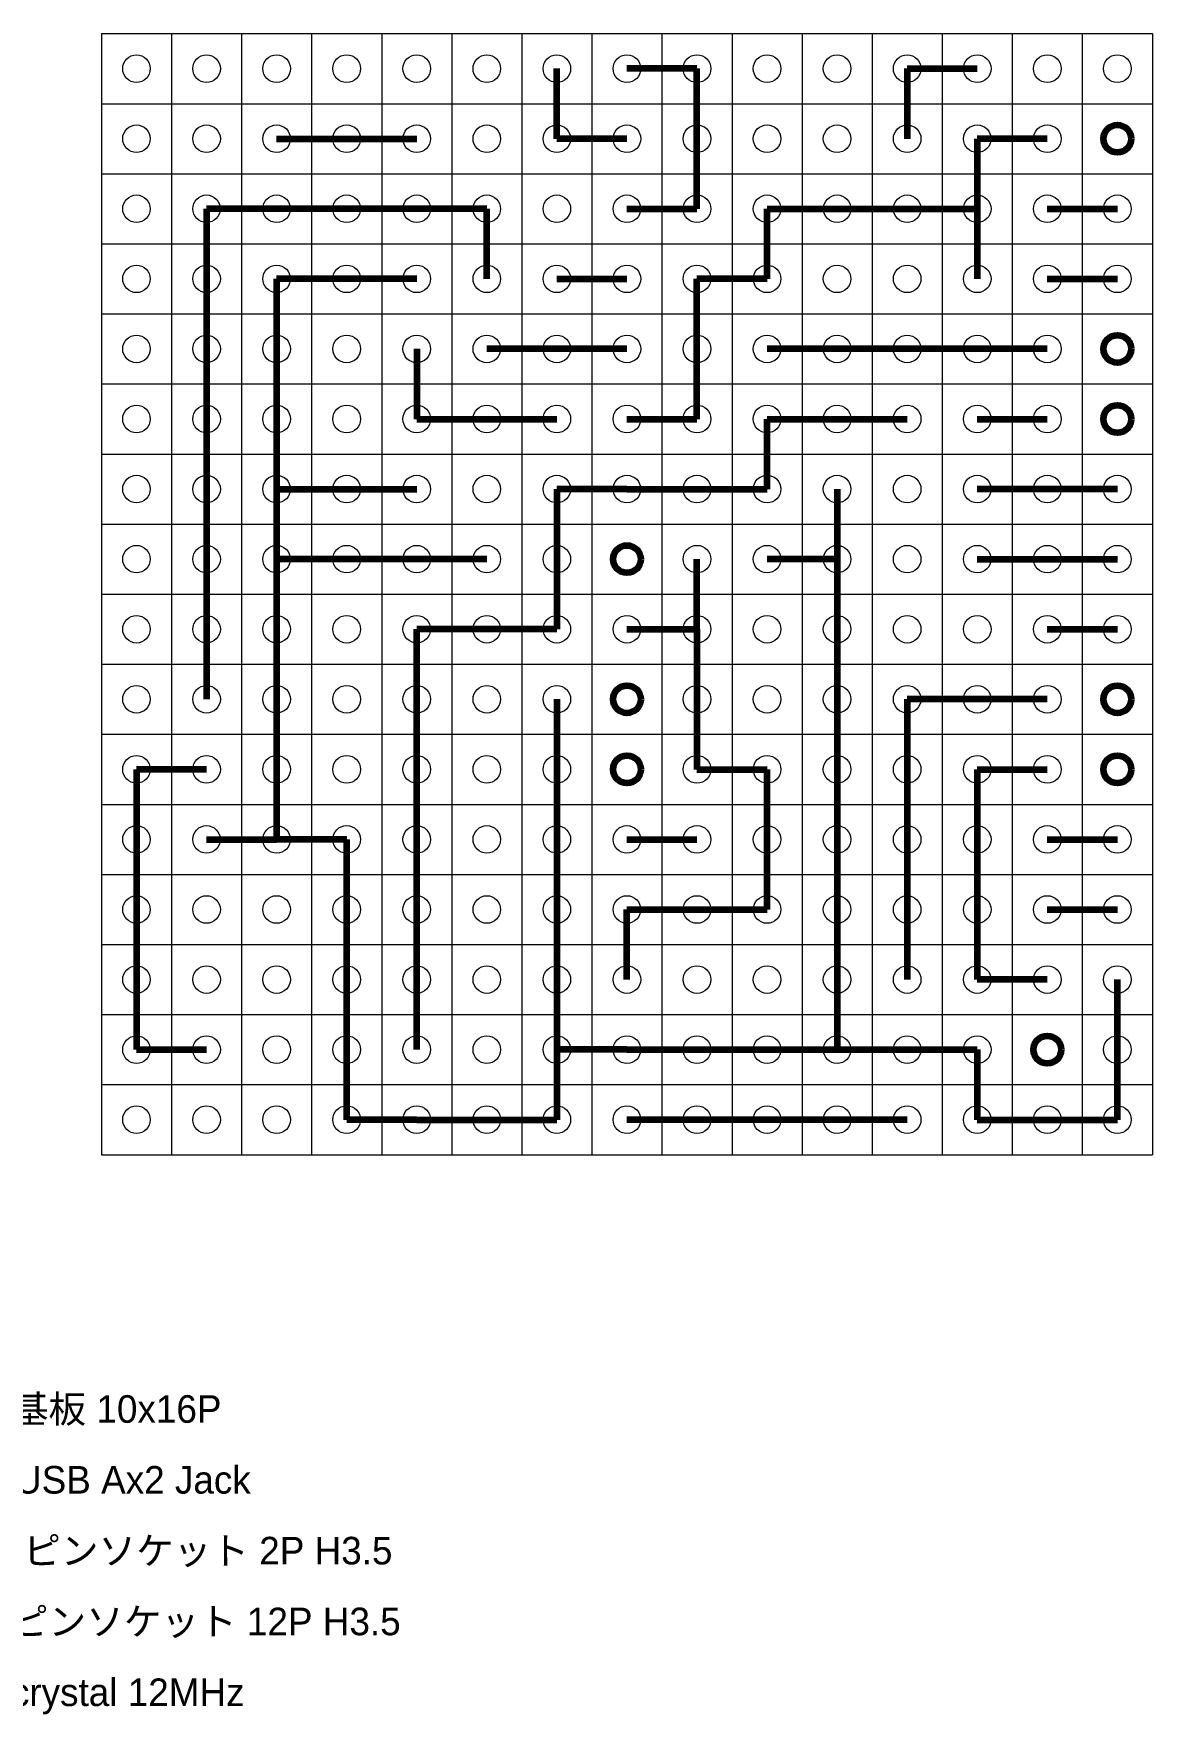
# Model space of a CAD drawing. Extents: x 33 to 140, y 134 to 224.
# Drawn here: x 99.8 to 140.3, y 161.8 to 222.7 of the extents above; entities that cross this region are included whole.
import ezdxf

# ---------------------------------------------------------------- set-up
doc = ezdxf.new("R2010")
doc.units = 0
doc.layers.get('0').update_dxf_attribs({"linetype": 'CONTINUOUS', "lineweight": 9})
for name, color, linetype, lineweight in [('0_GND', 7, 'CONTINUOUS', 15), ('0_wire', 92, 'CONTINUOUS', 15), ('5V line', 1, 'CONTINUOUS', 15)]:
    doc.layers.add(name, color=color, linetype=linetype, lineweight=lineweight)
doc.layers.add('3.3V line', color=40, linetype='CONTINUOUS', lineweight=15, true_color=0xffaa00)
doc.layers.add('universal_board', color=253, linetype='CONTINUOUS', lineweight=15, true_color=0xa0a0a4)
doc.styles.add('unicode', font='unicode')

msp = doc.modelspace()

# ---------------------------------------------------------------- linework, layer by layer
at = {"layer": '0_GND', "lineweight": 200}
for p, q in [((108.58, 218.88), (111.12, 218.88)), ((111.12, 218.88), (113.66, 218.88)), ((113.66, 213.8), (108.58, 213.8)), ((108.58, 213.8), (108.58, 206.18)), ((108.58, 206.18), (111.12, 206.18)), ((108.58, 206.18), (108.58, 198.56)), ((111.12, 206.18), (113.66, 206.18)), ((128.9, 206.18), (128.9, 203.64)), ((116.2, 203.64), (108.58, 203.64)), ((128.9, 203.64), (126.36, 203.64)), ((128.9, 203.64), (128.9, 185.86)), ((108.58, 198.56), (108.58, 193.48)), ((118.74, 198.56), (118.74, 185.86)), ((106.04, 193.48), (108.58, 193.48)), ((111.12, 193.48), (108.58, 193.48)), ((111.12, 183.32), (111.12, 193.48)), ((139.06, 183.32), (139.06, 188.4)), ((118.74, 185.86), (118.74, 183.32)), ((121.28, 185.86), (118.74, 185.86)), ((121.28, 185.86), (123.82, 185.86)), ((123.82, 185.86), (128.9, 185.86)), ((128.9, 185.86), (133.98, 185.86)), ((133.98, 185.86), (133.98, 183.32)), ((113.66, 183.32), (111.12, 183.32)), ((113.66, 183.32), (118.74, 183.32)), ((133.98, 183.32), (139.06, 183.32))]:
    msp.add_line(p, q, dxfattribs=at)
at = {"layer": '0_wire', "lineweight": 200}
for p, q in [((118.74, 218.88), (118.74, 221.42)), ((123.82, 221.42), (121.28, 221.42)), ((123.82, 216.34), (123.82, 221.42)), ((121.28, 218.88), (118.74, 218.88)), ((121.28, 216.34), (123.82, 216.34)), ((136.52, 216.34), (139.06, 216.34)), ((118.74, 213.8), (121.28, 213.8)), ((136.52, 213.8), (139.06, 213.8)), ((113.66, 211.26), (113.66, 208.72)), ((121.28, 211.26), (116.2, 211.26)), ((136.52, 211.26), (126.36, 211.26)), ((113.66, 208.72), (118.74, 208.72)), ((139.06, 206.18), (133.98, 206.18)), ((133.98, 203.64), (136.52, 203.64)), ((136.52, 203.64), (139.06, 203.64)), ((136.52, 201.1), (139.06, 201.1)), ((136.52, 198.56), (131.44, 198.56)), ((131.44, 198.56), (131.44, 188.4)), ((121.28, 193.48), (123.82, 193.48)), ((136.52, 193.48), (139.06, 193.48)), ((136.52, 190.94), (139.06, 190.94)), ((123.82, 183.32), (121.28, 183.32)), ((131.44, 183.32), (123.82, 183.32))]:
    msp.add_line(p, q, dxfattribs=at)
for centre in [(139.06, 218.88), (139.06, 211.26), (139.06, 208.72), (121.28, 203.64), (121.28, 198.56), (139.06, 198.56), (121.28, 196.02), (139.06, 196.02), (136.52, 185.86)]:
    msp.add_circle(centre, 0.5, dxfattribs=at)
at = {"layer": '3.3V line', "lineweight": 200}
for p, q in [((136.52, 218.88), (133.98, 218.88)), ((133.98, 218.88), (133.98, 216.34)), ((126.36, 213.8), (126.36, 216.34)), ((126.36, 216.34), (133.98, 216.34)), ((133.98, 216.34), (133.98, 213.8)), ((123.82, 208.72), (123.82, 213.8)), ((126.36, 213.8), (123.82, 213.8)), ((121.28, 208.72), (123.82, 208.72)), ((133.98, 208.72), (136.52, 208.72)), ((123.82, 201.1), (123.82, 203.64)), ((121.28, 201.1), (123.82, 201.1)), ((123.82, 201.1), (123.82, 196.02)), ((123.82, 196.02), (126.36, 196.02)), ((126.36, 190.94), (126.36, 196.02)), ((133.98, 196.02), (136.52, 196.02)), ((133.98, 196.02), (133.98, 188.4)), ((121.28, 188.4), (121.28, 190.94)), ((121.28, 190.94), (126.36, 190.94)), ((136.52, 188.4), (133.98, 188.4))]:
    msp.add_line(p, q, dxfattribs=at)
at = {"layer": '5V line', "lineweight": 200}
for p, q in [((131.44, 221.42), (133.98, 221.42)), ((131.44, 221.42), (131.44, 218.88)), ((116.2, 216.34), (106.04, 216.34)), ((106.04, 216.34), (106.04, 203.64)), ((116.2, 213.8), (116.2, 216.34)), ((126.36, 206.18), (126.36, 208.72)), ((126.36, 208.72), (131.44, 208.72)), ((118.74, 206.18), (118.74, 201.1)), ((121.28, 206.18), (118.74, 206.18)), ((121.28, 206.18), (126.36, 206.18)), ((106.04, 203.64), (106.04, 198.56)), ((113.66, 198.56), (113.66, 201.1)), ((118.74, 201.1), (113.66, 201.1)), ((113.66, 185.86), (113.66, 198.56)), ((106.04, 196.02), (103.5, 196.02)), ((103.5, 196.02), (103.5, 185.86)), ((103.5, 185.86), (106.04, 185.86))]:
    msp.add_line(p, q, dxfattribs=at)
at = {"layer": 'universal_board'}
for p, q in [((102.23, 222.69), (102.23, 182.05)), ((102.23, 222.69), (140.33, 222.69)), ((104.77, 222.69), (104.77, 182.05)), ((107.31, 222.69), (107.31, 182.05)), ((109.85, 222.69), (109.85, 182.05)), ((112.39, 222.69), (112.39, 182.05)), ((114.93, 222.69), (114.93, 182.05)), ((117.47, 222.69), (117.47, 182.05)), ((120.01, 222.69), (120.01, 182.05)), ((122.55, 222.69), (122.55, 182.05)), ((125.09, 222.69), (125.09, 182.05)), ((127.63, 222.69), (127.63, 182.05)), ((130.17, 222.69), (130.17, 182.05)), ((132.71, 222.69), (132.71, 182.05)), ((135.25, 222.69), (135.25, 182.05)), ((137.79, 222.69), (137.79, 182.05)), ((140.33, 222.69), (140.33, 182.05)), ((102.23, 220.15), (140.33, 220.15)), ((102.23, 217.61), (140.33, 217.61)), ((102.23, 215.07), (140.33, 215.07)), ((102.23, 212.53), (140.33, 212.53)), ((102.23, 209.99), (140.33, 209.99)), ((102.23, 207.45), (140.33, 207.45)), ((102.23, 204.91), (140.33, 204.91)), ((102.23, 202.37), (140.33, 202.37)), ((102.23, 199.83), (140.33, 199.83)), ((102.23, 197.29), (140.33, 197.29)), ((102.23, 194.75), (140.33, 194.75)), ((102.23, 192.21), (140.33, 192.21)), ((102.23, 189.67), (140.33, 189.67)), ((102.23, 187.13), (140.33, 187.13)), ((102.23, 184.59), (140.33, 184.59)), ((102.23, 182.05), (140.33, 182.05))]:
    msp.add_line(p, q, dxfattribs=at)
for centre in [(103.5, 221.42), (106.04, 221.42), (108.58, 221.42), (111.12, 221.42), (113.66, 221.42), (116.2, 221.42), (118.74, 221.42), (121.28, 221.42), (123.82, 221.42), (126.36, 221.42), (128.9, 221.42), (131.44, 221.42), (133.98, 221.42), (136.52, 221.42), (139.06, 221.42), (103.5, 218.88), (106.04, 218.88), (108.58, 218.88), (111.12, 218.88), (113.66, 218.88), (116.2, 218.88), (118.74, 218.88), (121.28, 218.88), (123.82, 218.88), (126.36, 218.88), (128.9, 218.88), (131.44, 218.88), (133.98, 218.88), (136.52, 218.88), (139.06, 218.88), (103.5, 216.34), (106.04, 216.34), (106.04, 216.34), (108.58, 216.34), (111.12, 216.34), (113.66, 216.34), (116.2, 216.34), (118.74, 216.34), (121.28, 216.34), (123.82, 216.34), (126.36, 216.34), (128.9, 216.34), (131.44, 216.34), (133.98, 216.34), (136.52, 216.34), (139.06, 216.34), (103.5, 213.8), (106.04, 213.8), (106.04, 213.8), (108.58, 213.8), (111.12, 213.8), (113.66, 213.8), (116.2, 213.8), (118.74, 213.8), (121.28, 213.8), (123.82, 213.8), (126.36, 213.8), (128.9, 213.8), (131.44, 213.8), (133.98, 213.8), (136.52, 213.8), (139.06, 213.8), (103.5, 211.26), (106.04, 211.26), (106.04, 211.26), (108.58, 211.26), (111.12, 211.26), (113.66, 211.26), (116.2, 211.26), (118.74, 211.26), (121.28, 211.26), (123.82, 211.26), (126.36, 211.26), (128.9, 211.26), (131.44, 211.26), (133.98, 211.26), (136.52, 211.26), (139.06, 211.26), (103.5, 208.72), (106.04, 208.72), (106.04, 208.72), (108.58, 208.72), (111.12, 208.72), (113.66, 208.72), (116.2, 208.72), (118.74, 208.72), (121.28, 208.72), (123.82, 208.72), (126.36, 208.72), (128.9, 208.72), (131.44, 208.72), (133.98, 208.72), (136.52, 208.72), (139.06, 208.72), (103.5, 206.18), (106.04, 206.18), (106.04, 206.18), (108.58, 206.18), (111.12, 206.18), (113.66, 206.18), (116.2, 206.18), (118.74, 206.18), (121.28, 206.18), (123.82, 206.18), (126.36, 206.18), (128.9, 206.18), (131.44, 206.18), (133.98, 206.18), (136.52, 206.18), (139.06, 206.18), (103.5, 203.64), (106.04, 203.64), (106.04, 203.64), (108.58, 203.64), (111.12, 203.64), (113.66, 203.64), (116.2, 203.64), (118.74, 203.64), (121.28, 203.64), (123.82, 203.64), (126.36, 203.64), (128.9, 203.64), (131.44, 203.64), (133.98, 203.64), (136.52, 203.64), (139.06, 203.64), (103.5, 201.1), (106.04, 201.1), (106.04, 201.1), (108.58, 201.1), (111.12, 201.1), (113.66, 201.1), (116.2, 201.1), (118.74, 201.1), (121.28, 201.1), (123.82, 201.1), (126.36, 201.1), (128.9, 201.1), (131.44, 201.1), (133.98, 201.1), (136.52, 201.1), (139.06, 201.1), (103.5, 198.56), (106.04, 198.56), (106.04, 198.56), (108.58, 198.56), (111.12, 198.56), (113.66, 198.56), (116.2, 198.56), (118.74, 198.56), (121.28, 198.56), (123.82, 198.56), (126.36, 198.56), (128.9, 198.56), (131.44, 198.56), (133.98, 198.56), (136.52, 198.56), (139.06, 198.56), (103.5, 196.02), (106.04, 196.02), (106.04, 196.02), (108.58, 196.02), (111.12, 196.02), (113.66, 196.02), (116.2, 196.02), (118.74, 196.02), (121.28, 196.02), (123.82, 196.02), (126.36, 196.02), (128.9, 196.02), (131.44, 196.02), (133.98, 196.02), (136.52, 196.02), (139.06, 196.02), (103.5, 193.48), (106.04, 193.48), (106.04, 193.48), (108.58, 193.48), (111.12, 193.48), (113.66, 193.48), (116.2, 193.48), (118.74, 193.48), (121.28, 193.48), (123.82, 193.48), (126.36, 193.48), (128.9, 193.48), (131.44, 193.48), (133.98, 193.48), (136.52, 193.48), (139.06, 193.48), (103.5, 190.94), (106.04, 190.94), (106.04, 190.94), (108.58, 190.94), (111.12, 190.94), (113.66, 190.94), (116.2, 190.94), (118.74, 190.94), (121.28, 190.94), (123.82, 190.94), (126.36, 190.94), (128.9, 190.94), (131.44, 190.94), (133.98, 190.94), (136.52, 190.94), (139.06, 190.94), (103.5, 188.4), (106.04, 188.4), (106.04, 188.4), (108.58, 188.4), (111.12, 188.4), (113.66, 188.4), (116.2, 188.4), (118.74, 188.4), (121.28, 188.4), (123.82, 188.4), (126.36, 188.4), (128.9, 188.4), (131.44, 188.4), (133.98, 188.4), (136.52, 188.4), (139.06, 188.4), (103.5, 185.86), (106.04, 185.86), (106.04, 185.86), (108.58, 185.86), (111.12, 185.86), (113.66, 185.86), (116.2, 185.86), (118.74, 185.86), (121.28, 185.86), (123.82, 185.86), (126.36, 185.86), (128.9, 185.86), (131.44, 185.86), (133.98, 185.86), (136.52, 185.86), (139.06, 185.86), (103.5, 183.32), (106.04, 183.32), (106.04, 183.32), (108.58, 183.32), (111.12, 183.32), (113.66, 183.32), (116.2, 183.32), (118.74, 183.32), (121.28, 183.32), (123.82, 183.32), (126.36, 183.32), (128.9, 183.32), (131.44, 183.32), (133.98, 183.32), (136.52, 183.32), (139.06, 183.32)]:
    msp.add_circle(centre, 0.5, dxfattribs=at)

# ---------------------------------------------------------------- texts
at = {"insert": (95.826, 167.548), "char_height": 1, "width": 17.5112, "attachment_point": 4, "line_spacing_factor": 1.54, "style": 'unicode'}
msp.add_mtext('B2:   基板 10x16P \\PJ2,3: USB Ax2 Jack\\PS3-6: ピンソケット 2P H3.5\\PS7:   ピンソケット 12P H3.5\\PY1:   crystal 12MHz', dxfattribs=at)

doc.saveas('drawing.dxf')
